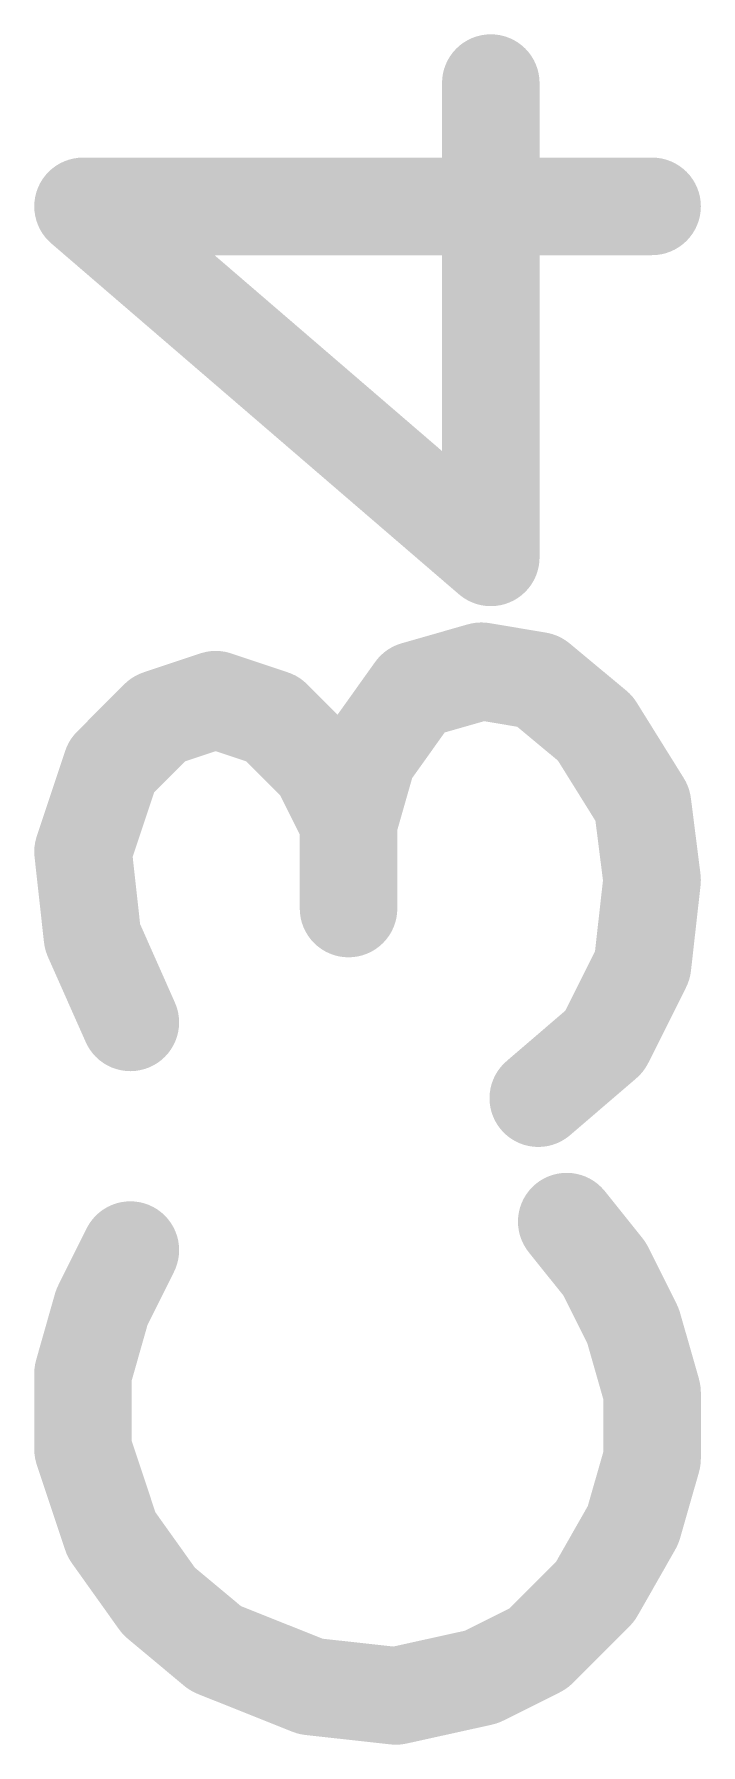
# Model space of a CAD drawing. Extents: x -1.14 to 4.53, y -2.04 to 6.
# Drawn here: x 3.1331 to 3.1741, y 4.8994 to 5.0046 of the extents above; entities that cross this region are included whole.
import ezdxf

# ---------------------------------------------------------------- set-up
doc = ezdxf.new("R2010")
doc.units = 0
doc.layers.get('0').update_dxf_attribs({"linetype": 'CONTINUOUS'})
doc.layers.add('ASSE', color=1, linetype='CONTINUOUS')

# ---------------------------------------------------------------- blocks, each defined once
blk = doc.blocks.new('ROUND_1')
at = {"const_width": 0.003}
blk.add_lwpolyline([(-0.0015, 0, 1), (0.0015, 0, 1)], format="xyb", close=True, dxfattribs=at)

msp = doc.modelspace()

# ---------------------------------------------------------------- linework, layer by layer
at = {"layer": 'ASSE', "const_width": 0.006}
for points in [[(3.16118, 4.97242), (3.16118, 5.00158)], [(3.1711, 4.994), (3.1361, 4.994)], [(3.1361, 4.994), (3.16118, 4.97242)], [(3.1606, 4.96542), (3.15651, 4.96425)], [(3.1641, 4.96483), (3.1606, 4.96542)], [(3.15651, 4.96425), (3.1536, 4.96017)], [(3.1676, 4.96192), (3.1641, 4.96483)], [(3.14426, 4.96367), (3.14076, 4.9625)], [(3.14776, 4.9625), (3.14426, 4.96367)], [(3.14076, 4.9625), (3.13785, 4.95958)], [(3.15068, 4.95958), (3.14776, 4.9625)], [(3.17051, 4.95725), (3.1676, 4.96192)], [(3.1536, 4.96017), (3.15243, 4.95608)], [(3.13785, 4.95958), (3.1361, 4.95433)], [(3.15243, 4.95608), (3.15068, 4.95958)], [(3.1711, 4.95258), (3.17051, 4.95725)], [(3.15243, 4.95608), (3.15243, 4.95083)], [(3.1361, 4.95433), (3.13668, 4.94908)], [(3.17051, 4.94733), (3.1711, 4.95258)], [(3.13668, 4.94908), (3.13901, 4.94383)], [(3.16818, 4.94267), (3.17051, 4.94733)], [(3.1641, 4.93917), (3.16818, 4.94267)], [(3.16818, 4.92867), (3.16585, 4.93158)], [(3.13901, 4.92983), (3.13726, 4.92633)], [(3.16993, 4.92517), (3.16818, 4.92867)], [(3.13726, 4.92633), (3.1361, 4.92225)], [(3.1711, 4.92108), (3.16993, 4.92517)], [(3.1361, 4.92225), (3.1361, 4.91758)], [(3.1711, 4.917), (3.1711, 4.92108)], [(3.1361, 4.91758), (3.13785, 4.91233)], [(3.16993, 4.91292), (3.1711, 4.917)], [(3.1676, 4.90883), (3.16993, 4.91292)], [(3.13785, 4.91233), (3.14076, 4.90825)], [(3.1641, 4.90533), (3.1676, 4.90883)], [(3.14076, 4.90825), (3.14426, 4.90533)], [(3.14426, 4.90533), (3.1501, 4.903)], [(3.1606, 4.90358), (3.1641, 4.90533)], [(3.15535, 4.90242), (3.1606, 4.90358)], [(3.1501, 4.903), (3.15535, 4.90242)]]:
    msp.add_lwpolyline(points, dxfattribs=at)

# ---------------------------------------------------------------- block references
at = {"layer": 'ASSE'}
for p in [(3.16118, 5.00158), (3.1361, 4.994), (3.1361, 4.994), (3.1711, 4.994), (3.16118, 4.97242), (3.16118, 4.97242), (3.1606, 4.96542), (3.1606, 4.96542), (3.15651, 4.96425), (3.15651, 4.96425), (3.1641, 4.96483), (3.1641, 4.96483), (3.14426, 4.96367), (3.14426, 4.96367), (3.14076, 4.9625), (3.14076, 4.9625), (3.14776, 4.9625), (3.14776, 4.9625), (3.1676, 4.96192), (3.1676, 4.96192), (3.1536, 4.96017), (3.1536, 4.96017), (3.13785, 4.95958), (3.13785, 4.95958), (3.15068, 4.95958), (3.15068, 4.95958), (3.17051, 4.95725), (3.17051, 4.95725), (3.15243, 4.95608), (3.15243, 4.95608), (3.15243, 4.95608), (3.1361, 4.95433), (3.1361, 4.95433), (3.1711, 4.95258), (3.1711, 4.95258), (3.15243, 4.95083), (3.13668, 4.94908), (3.13668, 4.94908), (3.17051, 4.94733), (3.17051, 4.94733), (3.13901, 4.94383), (3.16818, 4.94267), (3.16818, 4.94267), (3.1641, 4.93917), (3.16585, 4.93158), (3.13901, 4.92983), (3.16818, 4.92867), (3.16818, 4.92867), (3.13726, 4.92633), (3.13726, 4.92633), (3.16993, 4.92517), (3.16993, 4.92517), (3.1361, 4.92225), (3.1361, 4.92225), (3.1711, 4.92108), (3.1711, 4.92108), (3.1361, 4.91758), (3.1361, 4.91758), (3.1711, 4.917), (3.1711, 4.917), (3.16993, 4.91292), (3.16993, 4.91292), (3.13785, 4.91233), (3.13785, 4.91233), (3.1676, 4.90883), (3.1676, 4.90883), (3.14076, 4.90825), (3.14076, 4.90825), (3.14426, 4.90533), (3.14426, 4.90533), (3.1641, 4.90533), (3.1641, 4.90533), (3.1606, 4.90358), (3.1606, 4.90358), (3.1501, 4.903), (3.1501, 4.903), (3.15535, 4.90242), (3.15535, 4.90242)]:
    msp.add_blockref('ROUND_1', p, dxfattribs=at)

doc.saveas('drawing.dxf')
